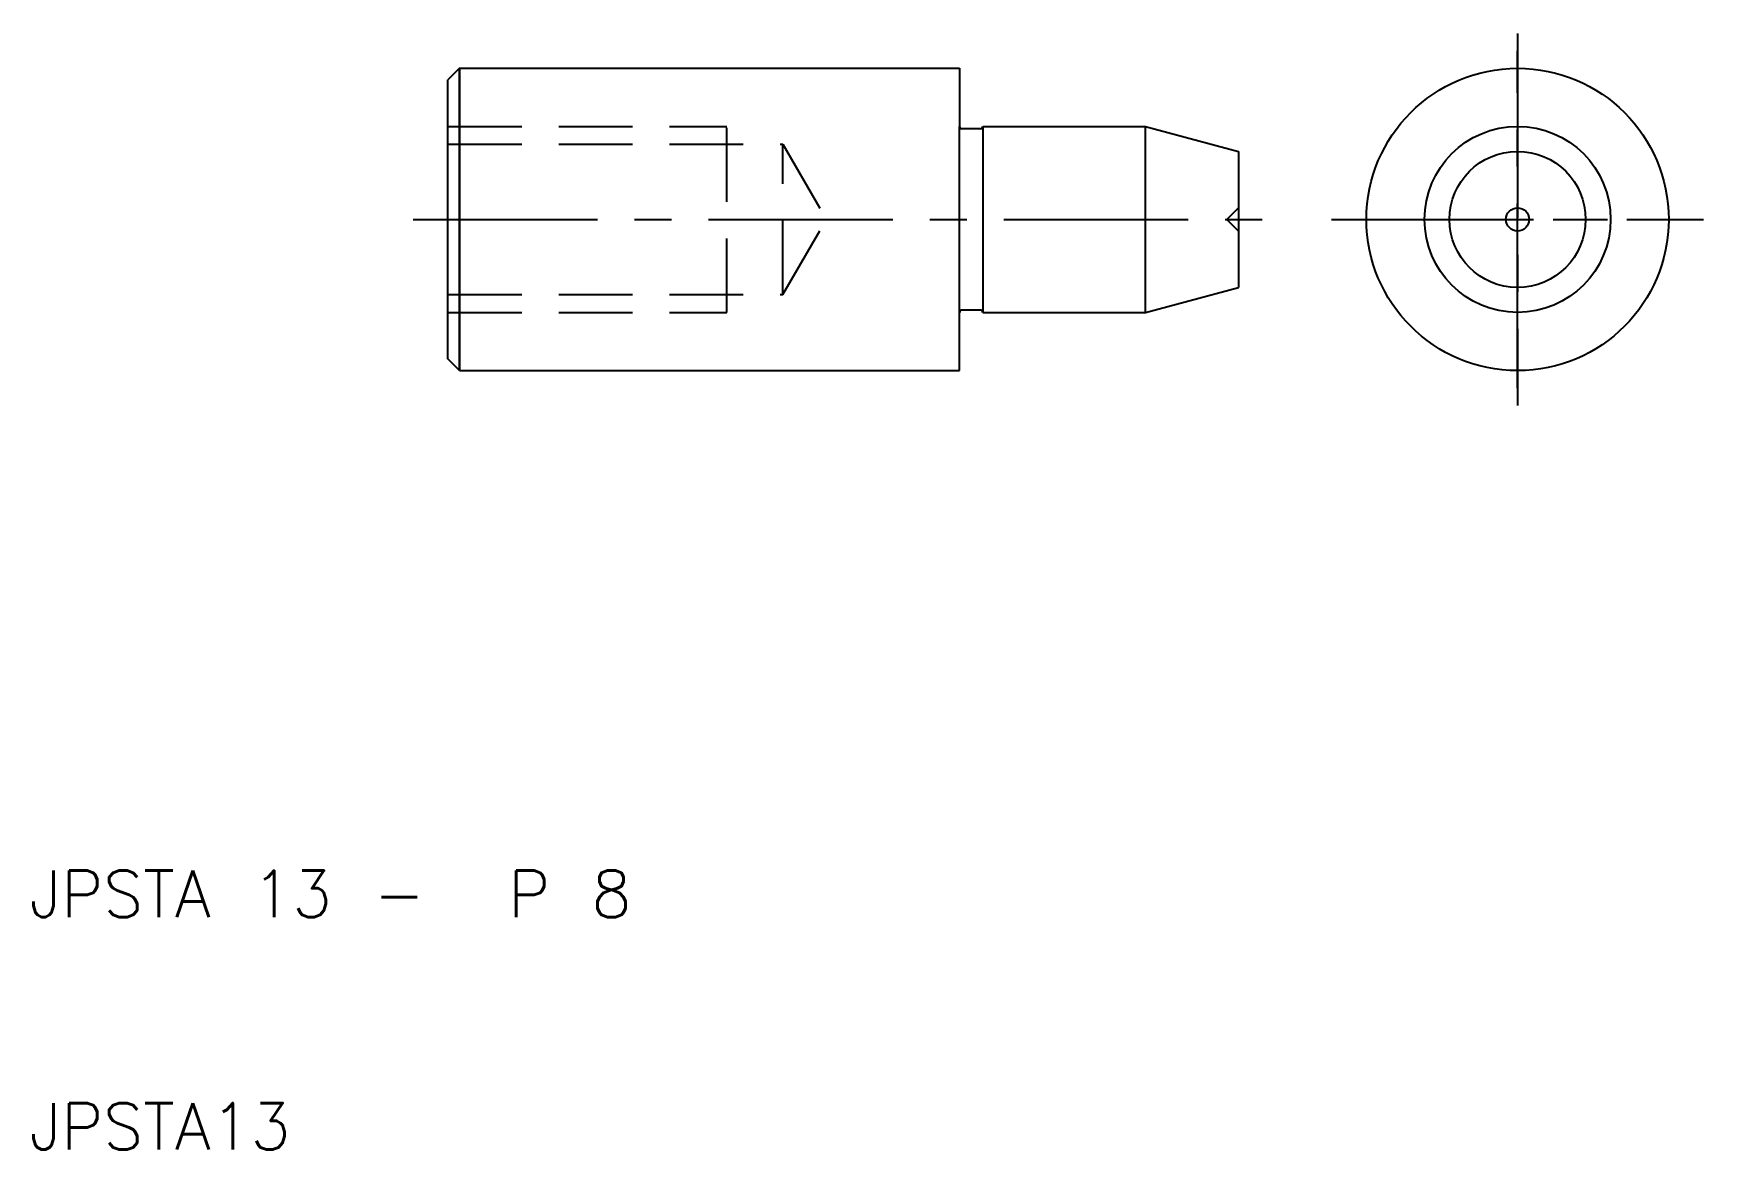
# Model space of a CAD drawing. Extents: x 10.2 to 82, y 10 to 58.
import ezdxf

# ---------------------------------------------------------------- set-up
doc = ezdxf.new("R2010")
doc.units = 0
doc.header["$LTSCALE"] = 0.25
doc.linetypes.add('CENTER', pattern=[50.8, 31.75, -6.35, 6.35, -6.35])
doc.linetypes.add('DASHED', pattern=[19.05, 12.7, -6.35])
doc.layers.get('0').update_dxf_attribs({"linetype": 'CONTINUOUS'})
doc.layers.add('CENTER', color=1, linetype='CENTER')
doc.styles.get("Standard").update_dxf_attribs({"font": 'txt.shx', "bigfont": 'extfont.shx'})

msp = doc.modelspace()

# ---------------------------------------------------------------- linework, layer by layer
for p, q in [((28.5, 56.5), (28, 56)), ((28.5, 56.5), (28.5, 43.5)), ((28.5, 43.5), (28.5, 56.5)), ((28.5, 56.5), (50, 56.5)), ((50, 56.5), (50, 54)), ((28, 44), (28, 56)), ((50, 46), (50, 54)), ((50.9, 53.9), (50.1, 53.9)), ((51, 54), (58, 54)), ((51, 54), (51, 46)), ((58, 46), (58, 54)), ((58, 54), (62, 52.928203)), ((62, 52.928203), (62, 47.071797)), ((58, 46), (62, 47.071797)), ((50, 43.5), (50, 46)), ((50.9, 46.1), (50.1, 46.1)), ((51, 46), (58, 46)), ((28.5, 43.5), (28, 44)), ((28.5, 43.5), (50, 43.5))]:
    msp.add_line(p, q)
at = {"color": 3, "linetype": 'DASHED'}
for p, q in [((28, 54), (40, 54)), ((40, 46), (40, 54)), ((28, 53.233), (42.4, 53.233)), ((42.4, 46.767), (42.4, 53.233)), ((42.4, 53.233), (44.266573, 50)), ((61.5, 50), (62, 50.5)), ((42.4, 46.767), (44.266573, 50)), ((61.5, 50), (62, 49.5)), ((28, 46.767), (42.4, 46.767)), ((28, 46), (40, 46))]:
    msp.add_line(p, q, dxfattribs=at)
for radius in [6.5, 6.5, 4, 2.928203, 0.5]:
    msp.add_circle((74, 50), radius)
for centre, start, end in [((50.1, 54), 180, 270), ((50.9, 54), 270, 0), ((50.1, 46), 90, 180), ((50.9, 46), 0, 90)]:
    msp.add_arc(centre, 0.1, start, end)
at = {"layer": 'CENTER', "color": 1, "linetype": 'CENTER'}
for p, q in [((74, 58), (74, 42)), ((74, 42.75), (74, 57.25)), ((26.5, 50), (63.5, 50)), ((66, 50), (82, 50)), ((66.75, 50), (81.25, 50))]:
    msp.add_line(p, q, dxfattribs=at)

# ---------------------------------------------------------------- texts
for s, p in [('JPSTA 13 -  P 8', (10, 20)), ('JPSTA13', (10, 10))]:
    msp.add_text(s, height=2).set_placement(p)

doc.saveas('drawing.dxf')
